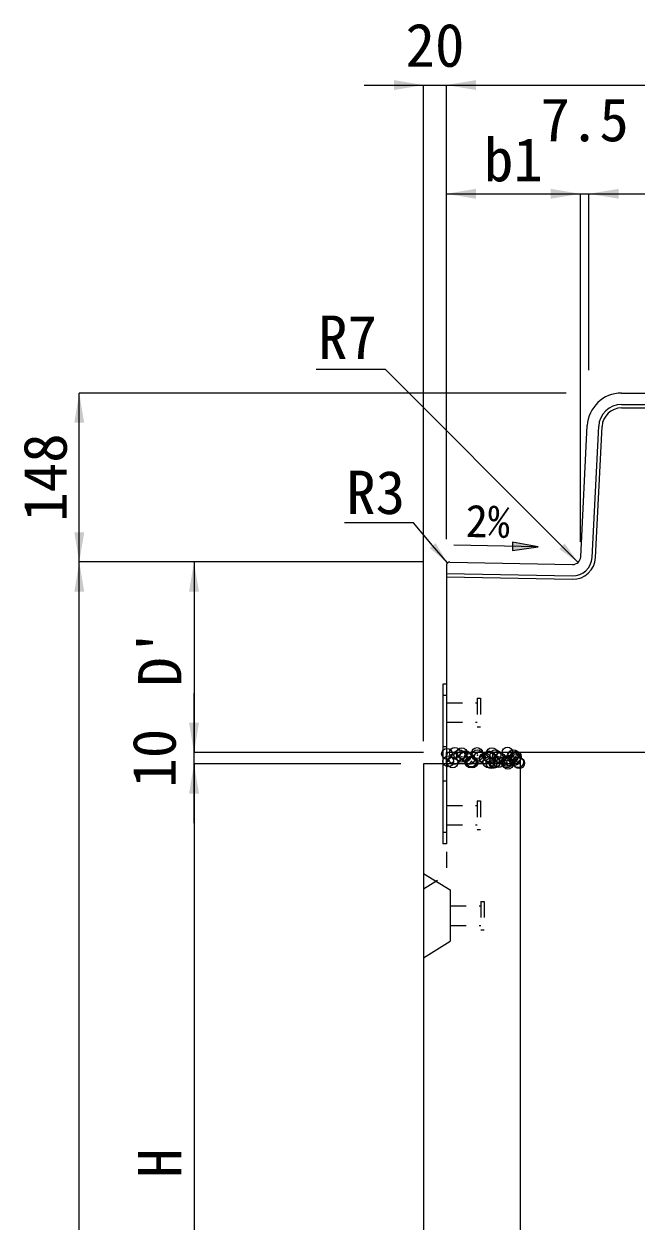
# Model space of a CAD drawing. Units: millimetres at full size. Extents: x 5964 to 125098, y -10801 to 28073.
# Drawn here: x 56703 to 57239, y 1695 to 2744 of the extents above; entities that cross this region are included whole.
import ezdxf
from ezdxf.enums import TextEntityAlignment as Align

# ---------------------------------------------------------------- set-up
doc = ezdxf.new("R2010")
doc.units = ezdxf.units.MM
doc.header["$LTSCALE"] = 19
doc.header["$PDMODE"] = 32
doc.header["$PDSIZE"] = 9.5
doc.linetypes.add('USER1', pattern=[1.35, 0.75, -0.6])
doc.linetypes.add('USER5', pattern=[1.35, 0.75, -0.6])
for name, color, linetype, lineweight in [('0_2', 7, 'Continuous', 20), ('インサート', 3, 'USER1', 9), ('ジョイント', 7, 'Continuous', 9), ('寸法引出', 7, 'Continuous', 9), ('寸法線', 7, 'Continuous', 9), ('本体', 2, 'Continuous', 9), ('補助線', 8, 'Continuous', 13)]:
    doc.layers.add(name, color=color, linetype=linetype, lineweight=lineweight)
doc.layers.add('ハッチング', color=7, linetype='Continuous')
doc.styles.add('ＭＳ ゴシック', font='')
doc.styles.get('ＭＳ ゴシック').set_extended_font_data('MS Gothic')

# ---------------------------------------------------------------- blocks, each defined once
blk = doc.blocks.new('filled_arrow')
at = {"color": 0, "linetype": 'Continuous', "lineweight": -2}
blk.add_solid([(7.5, 1.25), (0, 0), (7.5, -1.25)], dxfattribs=at)

msp = doc.modelspace()

# ---------------------------------------------------------------- hatches: boundary and pattern name
at = {"layer": '寸法引出'}
msp.add_hatch(color=256, dxfattribs=at).paths.add_polyline_path([(57131.12, 2289.8), (57130.99, 2282.3), (57153.55, 2285.66)])

# ---------------------------------------------------------------- linework, layer by layer
at = {"layer": 'インサート'}
for p, q in [((57100.12, 2152.85), (57103.12, 2152.85)), ((57100.12, 2152.85), (57100.12, 2127.85)), ((57103.12, 2152.85), (57103.12, 2127.85)), ((57073.11, 2148.85), (57100.12, 2148.85)), ((57073.11, 2148.85), (57073.11, 2131.85)), ((57073.11, 2131.85), (57100.12, 2131.85)), ((57100.12, 2127.85), (57103.12, 2127.85)), ((57073.12, 2058.86), (57100.12, 2058.86)), ((57100.12, 2062.85), (57100.12, 2037.86)), ((57100.12, 2062.85), (57103.12, 2062.85)), ((57103.12, 2062.85), (57103.12, 2037.86)), ((57073.12, 2041.85), (57100.12, 2041.85)), ((57100.12, 2037.86), (57103.12, 2037.86)), ((57103.32, 1974.85), (57103.32, 1949.85)), ((57103.32, 1974.85), (57106.32, 1974.85)), ((57106.32, 1974.85), (57106.32, 1949.85)), ((57076.32, 1970.85), (57103.32, 1970.85)), ((57076.32, 1953.85), (57103.32, 1953.85)), ((57103.32, 1949.85), (57106.32, 1949.85))]:
    msp.add_line(p, q, dxfattribs=at)
at = {"layer": 'ジョイント'}
for p, q in [((57073.12, 2165.36), (57069.92, 2165.36)), ((57069.92, 2165.36), (57069.92, 2025.36)), ((57073.12, 2165.36), (57073.12, 2025.36)), ((57073.12, 2025.36), (57069.92, 2025.36))]:
    msp.add_line(p, q, dxfattribs=at)
at = {"layer": 'ジョイント', "linetype": 'USER5', "lineweight": 5}
for p, q in [((57073.12, 2155.36), (57069.92, 2155.36)), ((57073.12, 2110.36), (57069.92, 2110.36)), ((57073.12, 2080.36), (57069.92, 2080.36)), ((57073.12, 2035.36), (57069.92, 2035.36))]:
    msp.add_line(p, q, dxfattribs=at)
at = {"layer": 'ハッチング'}
for p in [(57080.56, 2105.07), (57086.69, 2104.69), (57099.99, 2104.86), (57112.98, 2104.8), (57126.7, 2105.29), (57073.66, 2104.16), (57074.74, 2097.64), (57078.53, 2096.63), (57080.14, 2099.67), (57084.49, 2102.93), (57086.63, 2101.57), (57090.01, 2102.1), (57093.14, 2099.61), (57094.35, 2096.66), (57095.07, 2097.46), (57096.01, 2096.61), (57100.31, 2102.96), (57102.45, 2101.6), (57106.86, 2100.1), (57110.17, 2096.68), (57110.34, 2101.92), (57111.28, 2101.07), (57112.6, 2096.13), (57115.24, 2096.48), (57115.7, 2097.02), (57116.13, 2102.99), (57118.27, 2101.63), (57119.37, 2097.02), (57120.16, 2100.27), (57125.99, 2096.71), (57126.27, 2097.93), (57127.02, 2095.51), (57128.91, 2098.28), (57130.97, 2101.47), (57131.95, 2103.02), (57133.04, 2098.82), (57133.15, 2100.21), (57134.09, 2101.66), (57136.03, 2096.84), (57136.96, 2095.98)]:
    msp.add_point(p, dxfattribs=at)
at = {"layer": '寸法引出'}
msp.add_line((57153.55, 2285.66), (57079.54, 2286.94), dxfattribs=at)
at = {"layer": '寸法引出', "lineweight": 13}
msp.add_lwpolyline([(57131.12, 2289.8), (57130.99, 2282.3), (57153.55, 2285.66)], close=True, dxfattribs=at)
at = {"layer": '寸法線'}
for p, q in [((57001.12, 2690.37), (57125.12, 2690.37)), ((57053.12, 2115.36), (57053.12, 2690.37)), ((57073.12, 2292.35), (57073.12, 2690.37)), ((57073.12, 2690.37), (57503.12, 2690.37)), ((57073.12, 2292.35), (57073.12, 2690.37)), ((57073.12, 2595.08), (57190.6, 2595.08)), ((57073.12, 2292.35), (57073.12, 2595.08)), ((57138.6, 2595.08), (57250.11, 2595.08)), ((57190.6, 2290.01), (57190.6, 2595.08)), ((57190.6, 2290.01), (57190.6, 2595.08)), ((57198.11, 2440.36), (57198.11, 2595.08)), ((57198.11, 2595.08), (57378.12, 2595.08)), ((57198.11, 2440.36), (57198.11, 2595.08)), ((56751.14, 2272.35), (56751.14, 2420.36)), ((57178.11, 2420.36), (56751.14, 2420.36)), ((56751.14, 645.36), (56751.14, 2272.35)), ((57053.12, 2272.35), (56751.14, 2272.35)), ((57053.12, 2272.35), (56751.14, 2272.35)), ((56851.79, 2272.35), (56851.79, 2105.36)), ((57053.12, 2272.35), (56851.79, 2272.35)), ((56851.79, 2043.36), (56851.79, 2157.36)), ((57053.12, 2105.36), (56851.79, 2105.36)), ((57053.12, 2105.36), (56851.79, 2105.36)), ((56851.79, 2095.36), (56851.79, 1395.35)), ((57033.12, 2095.36), (56851.79, 2095.36)), ((57033.12, 2095.36), (56851.79, 2095.36))]:
    msp.add_line(p, q, dxfattribs=at)
for points in [[(57188.65, 2271.95), (57174.51, 2286.1), (57019.63, 2440.97), (56959.05, 2440.97)], [(57074, 2271.48), (57061.07, 2286.74), (57044.25, 2306.59), (56983.68, 2306.59)]]:
    msp.add_lwpolyline(points, dxfattribs=at)
at = {"layer": '本体', "lineweight": 20}
for p, q in [((57226.65, 2420.36), (57349.58, 2420.36)), ((57190.94, 2276.79), (57196.69, 2391.85)), ((57073.12, 2269.29), (57073.12, 2105.36)), ((57076.18, 2272.29), (57183.81, 2270.14)), ((57503.12, 2105.36), (57073.12, 2105.36)), ((57073.12, 2095.36), (57073.12, 2105.36)), ((57138.12, 2095.36), (57138.12, 2105.36)), ((57138.12, 2095.36), (57053.12, 2095.36)), ((57053.12, 2095.36), (57053.12, 645.36)), ((57138.12, 1465.88), (57138.12, 2095.36))]:
    msp.add_line(p, q, dxfattribs=at)
at = {"layer": '本体', "color": 4, "lineweight": 5}
for p, q in [((57226.65, 2410.36), (57349.58, 2410.36)), ((57226.65, 2407.36), (57349.58, 2407.36)), ((57200.92, 2276.29), (57206.68, 2391.35)), ((57203.92, 2276.14), (57209.67, 2391.2)), ((57073.12, 2262.35), (57183.61, 2260.14)), ((57073.12, 2259.35), (57183.55, 2257.14))]:
    msp.add_line(p, q, dxfattribs=at)
at = {"layer": '本体', "linetype": 'USER1'}
for p in [(57073.12, 2095.36), (57053.12, 1985.85)]:
    msp.add_line(p, (57073.12, 1998.35), dxfattribs=at)
at = {"layer": '本体'}
for p, q in [((57053.12, 1999.35), (57076.32, 1984.85)), ((57076.32, 1984.85), (57076.32, 1939.85)), ((57053.12, 1925.35), (57076.32, 1939.85))]:
    msp.add_line(p, q, dxfattribs=at)
at = {"layer": '本体', "lineweight": 20}
for centre, radius, start, end in [((57226.65, 2390.36), 30, 90, 177.13773), ((57076.12, 2269.29), 3, 88.85424, 180), ((57183.95, 2277.14), 7, 268.85424, 357.13773)]:
    msp.add_arc(centre, radius, start, end, dxfattribs=at)
at = {"layer": '本体', "color": 4, "lineweight": 5}
for centre, radius, start, end in [((57226.65, 2390.36), 20, 90, 177.13773), ((57226.65, 2390.36), 17, 90, 177.13773), ((57183.95, 2277.14), 20, 268.85424, 357.13773), ((57183.95, 2277.14), 17, 268.85424, 357.13773)]:
    msp.add_arc(centre, radius, start, end, dxfattribs=at)
at = {"layer": '補助線'}
msp.add_line((57073.12, 2095.36), (57069.92, 2095.36), dxfattribs=at)

# ---------------------------------------------------------------- block references
at = {"layer": '寸法線'}
for p, xscale, yscale, rotation in [((57053.12, 2690.37), 3.47, 3.47, 180), ((57190.6, 2595.08), 3.47, 3.47, 180), ((57190.6, 2595.08), 3.47, 3.47, 180), ((56751.14, 2420.36), 3.47, 3.47, 270), ((56751.14, 2272.35), 3.47, 3.47, 90), ((57074, 2271.48), 2.67, 2.67, 130.3), ((57188.65, 2271.95), 2.67, 2.67, 135), ((56751.14, 2272.35), 3.47, 3.47, 270), ((56851.79, 2272.35), 3.47, 3.47, 270), ((56851.79, 2105.36), 3.47, 3.47, 90), ((56851.79, 2105.36), 3.47, 3.47, 90), ((56851.79, 2095.36), 3.47, 3.47, 270), ((56851.79, 2095.36), 3.47, 3.47, 270)]:
    msp.add_blockref('filled_arrow', p, dxfattribs=dict(at, xscale=xscale, yscale=yscale, rotation=rotation))
at = {"layer": '寸法線', "xscale": 3.47, "yscale": 3.47}
for p in [(57073.12, 2690.37), (57073.12, 2690.37), (57073.12, 2595.08), (57198.11, 2595.08), (57198.11, 2595.08)]:
    msp.add_blockref('filled_arrow', p, dxfattribs=at)

# ---------------------------------------------------------------- texts
at = {"layer": '0_2', "style": 'ＭＳ ゴシック'}
for s, p in [('R7', (56986.46, 2469.39)), ('R3', (57011.09, 2333.37))]:
    msp.add_text(s, height=37.98, dxfattribs=at).set_placement(p, align=Align.MIDDLE_CENTER)
msp.add_text('2%', height=28.48, rotation=359, dxfattribs=at).set_placement((57109.47, 2308.14), align=Align.MIDDLE_CENTER)
at = {"layer": '寸法線', "style": 'ＭＳ ゴシック'}
for s, p in [('20', (57063.12, 2725.37)), ('7.5', (57194.36, 2660.08)), ('b1', (57131.86, 2625.08))]:
    msp.add_text(s, height=37.98, dxfattribs=at).set_placement(p, align=Align.MIDDLE_CENTER)
for s, p in [('148', (56721.14, 2346.36)), ("D'", (56821.79, 2188.86)), ('10', (56816.79, 2100.36)), ('H', (56821.79, 1745.35))]:
    msp.add_text(s, height=37.98, rotation=90, dxfattribs=at).set_placement(p, align=Align.MIDDLE_CENTER)

doc.saveas('drawing.dxf')
